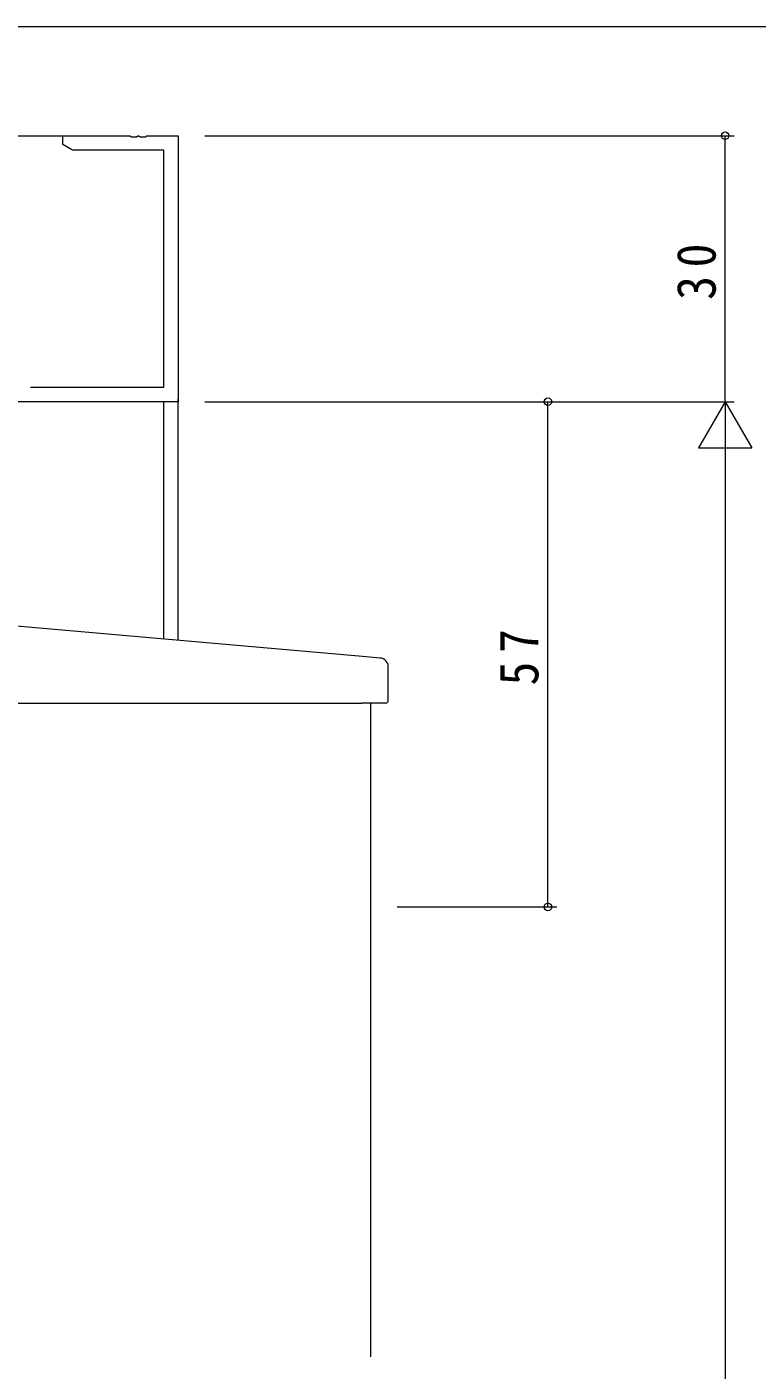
# Model space of a CAD drawing. Units: millimetres on the paper. Extents: x -420 to 373, y -297 to 267.
# Drawn here: x -292 to -209.6, y 112.9 to 264.4 of the extents above; entities that cross this region are included whole.
import ezdxf

# ---------------------------------------------------------------- set-up
doc = ezdxf.new("R2010")
doc.units = ezdxf.units.MM
for name, color, linetype, lineweight in [('0-1_YKK_ZWAK', 7, 'Continuous', 9), ('0-3_YKK_11', 7, 'Continuous', 9), ('0-4_YKK_12', 2, 'Continuous', 9), ('0-5_YKK_13', 4, 'Continuous', 9), ('0-7_YKK_D', 6, 'Continuous', 9)]:
    doc.layers.add(name, color=color, linetype=linetype, lineweight=lineweight)
doc.styles.add('ＭＳ ゴシック', font='')
doc.styles.get('ＭＳ ゴシック').set_extended_font_data('MS Gothic')

msp = doc.modelspace()

# ---------------------------------------------------------------- linework, layer by layer
at = {"layer": '0-1_YKK_ZWAK'}
msp.add_line((352.3, 264.4), (-417.7, 264.4), dxfattribs=at)
at = {"layer": '0-3_YKK_11'}
for p, q in [((-287.923, 252.121), (-280.381, 252.121)), ((-287.923, 251.121), (-287.923, 252.121)), ((-280.381, 252.121), (-280.198, 252.001)), ((-280.198, 252.001), (-279.648, 252.001)), ((-279.648, 252.001), (-279.465, 252.121)), ((-279.465, 252.121), (-279.381, 252.121)), ((-279.381, 252.121), (-279.198, 252.001)), ((-279.198, 252.001), (-278.648, 252.001)), ((-278.648, 252.001), (-278.465, 252.121)), ((-278.465, 252.121), (-274.923, 252.121)), ((-274.923, 252.121), (-274.923, 222.12)), ((-286.832, 250.49), (-287.923, 251.121)), ((-276.553, 250.49), (-286.832, 250.49)), ((-276.553, 223.751), (-276.553, 250.49)), ((-291.573, 223.751), (-276.553, 223.751)), ((-274.923, 222.12), (-306.553, 222.12))]:
    msp.add_line(p, q, dxfattribs=at)
at = {"layer": '0-4_YKK_12'}
for p, q in [((-366.423, 252.121), (-287.423, 252.121)), ((-276.553, 195.338), (-276.553, 222.12)), ((-274.923, 195.195), (-274.923, 222.421)), ((-253.223, 188.121), (-253.223, 114.371))]:
    msp.add_line(p, q, dxfattribs=at)
at = {"layer": '0-5_YKK_13'}
for p, q in [((-254.138, 193.377), (-308.6, 198.142)), ((-252.138, 193.202), (-254.138, 193.377)), ((-251.226, 188.422), (-251.226, 192.206)), ((-312.726, 188.122), (-254.226, 188.122)), ((-251.525, 188.122), (-254.226, 188.122))]:
    msp.add_line(p, q, dxfattribs=at)
for centre, radius, start, end in [((-252.226, 192.206), 1, 0, 85), ((-251.525, 188.422), 0.3, 270, 0)]:
    msp.add_arc(centre, radius, start, end, dxfattribs=at)
at = {"layer": '0-7_YKK_D'}
for p, q in [((-271.923, 252.121), (-212.223, 252.121)), ((-213.223, 222.12), (-213.223, 252.121)), ((-271.923, 222.12), (-212.223, 222.12)), ((-271.923, 222.12), (-212.223, 222.12)), ((-250.223, 222.12), (-232.223, 222.12)), ((-233.223, 165.121), (-233.223, 222.12)), ((-213.223, 222.12), (-216.223, 216.924)), ((-213.223, 222.12), (-213.223, 211.728)), ((-213.223, 222.12), (-210.223, 216.924)), ((-216.223, 216.924), (-210.223, 216.924)), ((-213.223, 216.121), (-213.223, -171.879)), ((-250.223, 165.121), (-232.223, 165.121))]:
    msp.add_line(p, q, dxfattribs=at)
for centre in [(-213.223, 252.121), (-233.223, 222.12), (-233.223, 165.121)]:
    msp.add_circle(centre, 0.425, dxfattribs=at)

# ---------------------------------------------------------------- texts
at = {"layer": '0-7_YKK_D', "color": 3, "char_height": 4.399, "attachment_point": 7, "rotation": 90, "style": 'ＭＳ ゴシック'}
for s, insert in [('\\T1.36;\\W0.9;30', (-214.223, 233.601)), ('\\T1.36;\\W0.9;57', (-234.223, 190.101))]:
    msp.add_mtext(s, dxfattribs=dict(at, insert=insert))

doc.saveas('drawing.dxf')
